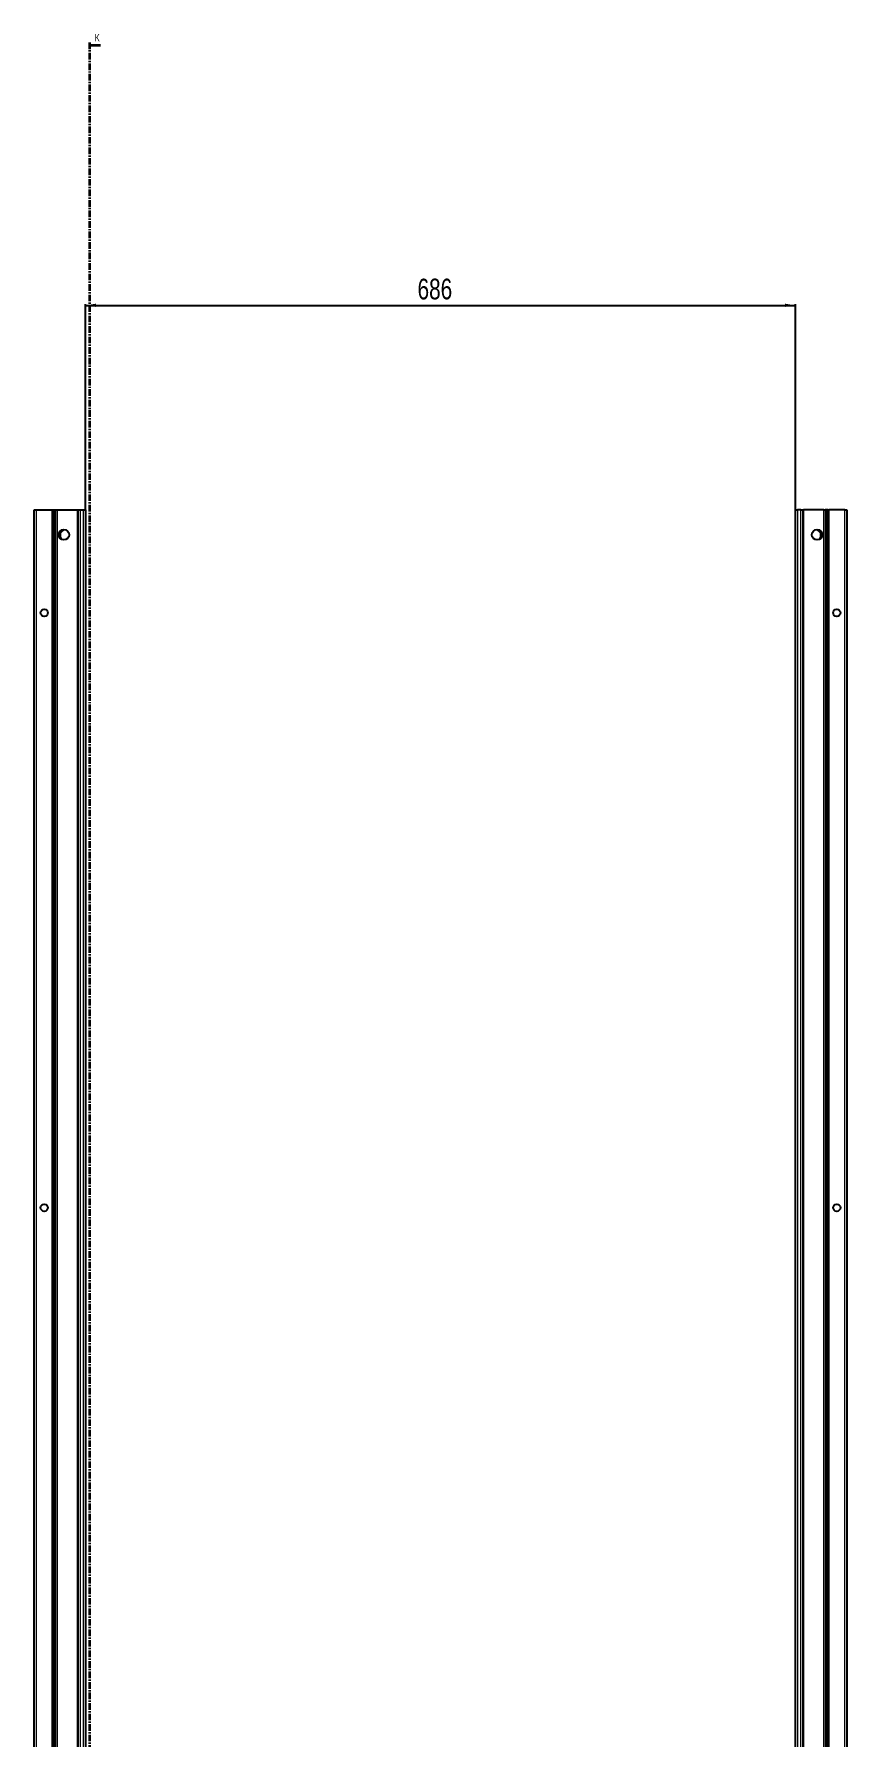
# Model space of a CAD drawing. Header units: millimetres. Extents: x -250 to 6025, y -2047 to 1453.
# Drawn here: x 2463 to 3249, y -294 to 1353 of the extents above; entities that cross this region are included whole.
import ezdxf

# ---------------------------------------------------------------- set-up
doc = ezdxf.new("R2010")
doc.units = ezdxf.units.MM
doc.linetypes.add('CENTER', pattern=[10.16, 6.35, -1.27, 1.27, -1.27])
doc.layers.add('FORMAT', color=7, linetype='Continuous')
doc.styles.add('SLDTEXTSTYLE0', font='TXT', dxfattribs={"width": 0.75})
doc.dimstyles.new('SLDDIMSTYLE0', dxfattribs={"dimtxt": 20, "dimasz": 10, "dimexe": 0, "dimexo": 0.0625, "dimgap": 5, "dimtad": 2, "dimdec": 1, "dimrnd": 1e-09, "dimzin": 12, "dimdsep": 46, "dimtxsty": 'SLDTEXTSTYLE0', "dimsah": 1, "dimcen": 0.09, "dimadec": 0, "dimazin": 3, "dimtfac": 1, "dimtofl": 0, "dimtmove": 0, "dimatfit": 3, "dimfxl": 0, "dimfrac": 2, "dimtolj": 1, "dimtzin": 12, "dimarcsym": 0})

# ---------------------------------------------------------------- blocks, each defined once
blk = doc.blocks.new('_D_4')
at = {"layer": 'FORMAT'}
for p, q in [((2512.9, 892.8), (2512.9, 1091.5)), ((2512.9, 1090.5), (3198.9, 1090.5)), ((3198.9, 892.8), (3198.9, 1091.5))]:
    blk.add_line(p, q, dxfattribs=at)
for points in [[(2512.9, 1090.5), (2522.9, 1089), (2522.9, 1092.1)], [(3198.9, 1090.5), (3188.9, 1092.1), (3188.9, 1089)]]:
    blk.add_solid(points, dxfattribs=at)
at = {"layer": 'FORMAT', "insert": (2833.7, 1116.3), "char_height": 20, "attachment_point": 1, "style": 'SLDTEXTSTYLE0'}
blk.add_mtext('686', dxfattribs=at)

msp = doc.modelspace()

# ---------------------------------------------------------------- linework, layer by layer
at = {"color": 7, "linetype": 'CENTER', "lineweight": 35}
msp.add_line((2516.6, 1344.64), (2516.6, -1258.12), dxfattribs=at)
at = {"color": 7, "linetype": 'Continuous', "lineweight": 35}
msp.add_line((2527.24, 1341.64), (2516.6, 1341.64), dxfattribs=at)
at = {"color": 7, "linetype": 'Continuous', "lineweight": 25}
for p, q in [((2463.17, -1006.24), (2463.17, 892.76)), ((2463.17, 892.76), (2465.17, 892.76)), ((2465.17, 892.76), (2480.52, 892.76)), ((2480.52, 892.76), (2481.17, 892.76)), ((2481.17, 869.01), (2481.17, 892.76)), ((2481.17, 892.76), (2481.76, 892.76)), ((2481.76, 892.76), (2482.96, 892.76)), ((2482.96, 892.76), (2482.96, -1006.24)), ((2482.96, 892.76), (2483, 892.76)), ((2483, 892.76), (2483, -1006.24)), ((2483, 892.76), (2484.2, 892.76)), ((2484.2, 892.76), (2485.62, 892.76)), ((2485.62, 892.76), (2505.02, 892.76)), ((2505.02, 892.76), (2505.67, 892.76)), ((2505.67, -1006.24), (2505.67, 892.76)), ((2505.67, 892.76), (2507.67, 892.76)), ((2507.67, 892.76), (2510.87, 892.76)), ((2510.87, 892.76), (2512.87, 892.76)), ((2512.87, 892.76), (2512.87, -1006.24)), ((3198.87, -1006.24), (3198.87, 892.76)), ((3198.87, 892.76), (3200.87, 892.76)), ((3204.07, 892.76), (3200.87, 892.76)), ((3204.07, 892.76), (3206.07, 892.76)), ((3206.07, 892.76), (3206.07, -1006.24)), ((3206.07, 892.76), (3206.72, 892.76)), ((3226.12, 892.76), (3206.72, 892.76)), ((3226.12, 892.76), (3227.54, 892.76)), ((3228.74, 892.76), (3227.54, 892.76)), ((3228.74, -1006.24), (3228.74, 892.76)), ((3228.78, 892.76), (3228.74, 892.76)), ((3228.78, -1006.24), (3228.78, 892.76)), ((3229.98, 892.76), (3228.78, 892.76)), ((3229.98, 892.76), (3230.57, 892.76)), ((3230.57, 892.76), (3230.57, 869.01)), ((3230.57, 892.76), (3231.22, 892.76)), ((3246.57, 892.76), (3231.22, 892.76)), ((3246.57, 892.76), (3248.57, 892.76)), ((3248.57, 892.76), (3248.57, -1006.24)), ((2491.22, 873.28), (2491.22, 873.69)), ((3220.52, 873.69), (3220.52, 873.28)), ((2481.23, 868.9), (2481.17, 869.01)), ((2481.17, 869.01), (2481.17, 867.51)), ((2481.17, 867.51), (2481.23, 867.61)), ((2481.17, 819.01), (2481.17, 867.51)), ((2481.23, 867.61), (2481.23, 868.9)), ((3230.57, 869.01), (3230.51, 868.9)), ((3230.51, 868.9), (3230.51, 867.61)), ((3230.51, 867.61), (3230.57, 867.51)), ((3230.57, 867.51), (3230.57, 869.01)), ((3230.57, 867.51), (3230.57, 819.01)), ((2481.23, 818.9), (2481.17, 819.01)), ((2481.17, 819.01), (2481.17, 817.51)), ((2481.17, 817.51), (2481.23, 817.61)), ((2481.17, 769.01), (2481.17, 817.51)), ((2481.23, 817.61), (2481.23, 818.9)), ((3230.57, 819.01), (3230.51, 818.9)), ((3230.51, 818.9), (3230.51, 817.61)), ((3230.51, 817.61), (3230.57, 817.51)), ((3230.57, 817.51), (3230.57, 819.01)), ((3230.57, 817.51), (3230.57, 769.01)), ((2481.23, 768.9), (2481.17, 769.01)), ((2481.17, 769.01), (2481.17, 767.51)), ((2481.17, 767.51), (2481.23, 767.61)), ((2481.17, 719.01), (2481.17, 767.51)), ((2481.23, 767.61), (2481.23, 768.9)), ((3230.57, 769.01), (3230.51, 768.9)), ((3230.51, 768.9), (3230.51, 767.61)), ((3230.51, 767.61), (3230.57, 767.51)), ((3230.57, 767.51), (3230.57, 769.01)), ((3230.57, 767.51), (3230.57, 719.01)), ((2481.23, 718.9), (2481.17, 719.01)), ((2481.17, 719.01), (2481.17, 717.51)), ((2481.17, 717.51), (2481.23, 717.61)), ((2481.17, 669.01), (2481.17, 717.51)), ((2481.23, 717.61), (2481.23, 718.9)), ((3230.57, 719.01), (3230.51, 718.9)), ((3230.51, 718.9), (3230.51, 717.61)), ((3230.51, 717.61), (3230.57, 717.51)), ((3230.57, 717.51), (3230.57, 719.01)), ((3230.57, 717.51), (3230.57, 669.01)), ((2481.23, 668.9), (2481.17, 669.01)), ((2481.17, 669.01), (2481.17, 667.51)), ((2481.17, 667.51), (2481.23, 667.61)), ((2481.17, 619.01), (2481.17, 667.51)), ((2481.23, 667.61), (2481.23, 668.9)), ((3230.57, 669.01), (3230.51, 668.9)), ((3230.51, 668.9), (3230.51, 667.61)), ((3230.51, 667.61), (3230.57, 667.51)), ((3230.57, 667.51), (3230.57, 669.01)), ((3230.57, 667.51), (3230.57, 619.01)), ((2481.23, 618.9), (2481.17, 619.01)), ((2481.17, 619.01), (2481.17, 617.51)), ((2481.17, 617.51), (2481.23, 617.61)), ((2481.17, 569.01), (2481.17, 617.51)), ((2481.23, 617.61), (2481.23, 618.9)), ((3230.57, 619.01), (3230.51, 618.9)), ((3230.51, 618.9), (3230.51, 617.61)), ((3230.51, 617.61), (3230.57, 617.51)), ((3230.57, 617.51), (3230.57, 619.01)), ((3230.57, 617.51), (3230.57, 569.01)), ((2481.23, 568.9), (2481.17, 569.01)), ((2481.17, 569.01), (2481.17, 567.51)), ((2481.17, 567.51), (2481.23, 567.61)), ((2481.17, 519.01), (2481.17, 567.51)), ((2481.23, 567.61), (2481.23, 568.9)), ((3230.57, 569.01), (3230.51, 568.9)), ((3230.51, 568.9), (3230.51, 567.61)), ((3230.51, 567.61), (3230.57, 567.51)), ((3230.57, 567.51), (3230.57, 569.01)), ((3230.57, 567.51), (3230.57, 519.01)), ((2481.23, 518.9), (2481.17, 519.01)), ((2481.17, 519.01), (2481.17, 517.51)), ((2481.17, 517.51), (2481.23, 517.61)), ((2481.17, 469.01), (2481.17, 517.51)), ((2481.23, 517.61), (2481.23, 518.9)), ((3230.57, 519.01), (3230.51, 518.9)), ((3230.51, 518.9), (3230.51, 517.61)), ((3230.51, 517.61), (3230.57, 517.51)), ((3230.57, 517.51), (3230.57, 519.01)), ((3230.57, 517.51), (3230.57, 469.01)), ((2481.23, 468.9), (2481.17, 469.01)), ((2481.17, 469.01), (2481.17, 467.51)), ((2481.17, 467.51), (2481.23, 467.61)), ((2481.17, 419.01), (2481.17, 467.51)), ((2481.23, 467.61), (2481.23, 468.9)), ((3230.57, 469.01), (3230.51, 468.9)), ((3230.51, 468.9), (3230.51, 467.61)), ((3230.51, 467.61), (3230.57, 467.51)), ((3230.57, 467.51), (3230.57, 469.01)), ((3230.57, 467.51), (3230.57, 419.01)), ((2481.23, 418.9), (2481.17, 419.01)), ((2481.17, 419.01), (2481.17, 417.51)), ((2481.17, 417.51), (2481.23, 417.61)), ((2481.17, 369.01), (2481.17, 417.51)), ((2481.23, 417.61), (2481.23, 418.9)), ((3230.57, 419.01), (3230.51, 418.9)), ((3230.51, 418.9), (3230.51, 417.61)), ((3230.51, 417.61), (3230.57, 417.51)), ((3230.57, 417.51), (3230.57, 419.01)), ((3230.57, 417.51), (3230.57, 369.01)), ((2481.23, 368.9), (2481.17, 369.01)), ((2481.17, 369.01), (2481.17, 367.51)), ((2481.17, 367.51), (2481.23, 367.61)), ((2481.17, 319.01), (2481.17, 367.51)), ((2481.23, 367.61), (2481.23, 368.9)), ((3230.57, 369.01), (3230.51, 368.9)), ((3230.51, 368.9), (3230.51, 367.61)), ((3230.51, 367.61), (3230.57, 367.51)), ((3230.57, 367.51), (3230.57, 369.01)), ((3230.57, 367.51), (3230.57, 319.01)), ((2481.23, 318.9), (2481.17, 319.01)), ((2481.17, 319.01), (2481.17, 317.51)), ((2481.17, 317.51), (2481.23, 317.61)), ((2481.17, 269.01), (2481.17, 317.51)), ((2481.23, 317.61), (2481.23, 318.9)), ((3230.57, 319.01), (3230.51, 318.9)), ((3230.51, 318.9), (3230.51, 317.61)), ((3230.51, 317.61), (3230.57, 317.51)), ((3230.57, 317.51), (3230.57, 319.01)), ((3230.57, 317.51), (3230.57, 269.01)), ((2481.23, 268.9), (2481.17, 269.01)), ((2481.17, 269.01), (2481.17, 267.51)), ((2481.17, 267.51), (2481.23, 267.61)), ((2481.17, 219.01), (2481.17, 267.51)), ((2481.23, 267.61), (2481.23, 268.9)), ((3230.57, 269.01), (3230.51, 268.9)), ((3230.51, 268.9), (3230.51, 267.61)), ((3230.51, 267.61), (3230.57, 267.51)), ((3230.57, 267.51), (3230.57, 269.01)), ((3230.57, 267.51), (3230.57, 219.01)), ((2481.23, 218.9), (2481.17, 219.01)), ((2481.17, 219.01), (2481.17, 217.51)), ((2481.17, 217.51), (2481.23, 217.61)), ((2481.17, 169.01), (2481.17, 217.51)), ((2481.23, 217.61), (2481.23, 218.9)), ((3230.57, 219.01), (3230.51, 218.9)), ((3230.51, 218.9), (3230.51, 217.61)), ((3230.51, 217.61), (3230.57, 217.51)), ((3230.57, 217.51), (3230.57, 219.01)), ((3230.57, 217.51), (3230.57, 169.01)), ((2481.23, 168.9), (2481.17, 169.01)), ((2481.17, 169.01), (2481.17, 167.51)), ((2481.17, 167.51), (2481.23, 167.61)), ((2481.17, 119.01), (2481.17, 167.51)), ((2481.23, 167.61), (2481.23, 168.9)), ((3230.57, 169.01), (3230.51, 168.9)), ((3230.51, 168.9), (3230.51, 167.61)), ((3230.51, 167.61), (3230.57, 167.51)), ((3230.57, 167.51), (3230.57, 169.01)), ((3230.57, 167.51), (3230.57, 119.01)), ((2481.23, 118.9), (2481.17, 119.01)), ((2481.17, 119.01), (2481.17, 117.51)), ((2481.17, 117.51), (2481.23, 117.61)), ((2481.17, 69.01), (2481.17, 117.51)), ((2481.23, 117.61), (2481.23, 118.9)), ((3230.57, 119.01), (3230.51, 118.9)), ((3230.51, 118.9), (3230.51, 117.61)), ((3230.51, 117.61), (3230.57, 117.51)), ((3230.57, 117.51), (3230.57, 119.01)), ((3230.57, 117.51), (3230.57, 69.01)), ((2481.23, 68.9), (2481.17, 69.01)), ((2481.17, 69.01), (2481.17, 67.51)), ((2481.17, 67.51), (2481.23, 67.61)), ((2481.17, 19.01), (2481.17, 67.51)), ((2481.23, 67.61), (2481.23, 68.9)), ((3230.57, 69.01), (3230.51, 68.9)), ((3230.51, 68.9), (3230.51, 67.61)), ((3230.51, 67.61), (3230.57, 67.51)), ((3230.57, 67.51), (3230.57, 69.01)), ((3230.57, 67.51), (3230.57, 19.01)), ((2481.23, 18.9), (2481.17, 19.01)), ((2481.17, 19.01), (2481.17, 17.51)), ((2481.17, 17.51), (2481.23, 17.61)), ((2481.17, -30.99), (2481.17, 17.51)), ((2481.23, 17.61), (2481.23, 18.9)), ((3230.57, 19.01), (3230.51, 18.9)), ((3230.51, 18.9), (3230.51, 17.61)), ((3230.51, 17.61), (3230.57, 17.51)), ((3230.57, 17.51), (3230.57, 19.01)), ((3230.57, 17.51), (3230.57, -30.99)), ((2481.23, -31.1), (2481.17, -30.99)), ((2481.17, -30.99), (2481.17, -32.49)), ((2481.17, -32.49), (2481.23, -32.39)), ((2481.17, -80.99), (2481.17, -32.49)), ((2481.23, -32.39), (2481.23, -31.1)), ((3230.57, -30.99), (3230.51, -31.1)), ((3230.51, -31.1), (3230.51, -32.39)), ((3230.51, -32.39), (3230.57, -32.49)), ((3230.57, -32.49), (3230.57, -30.99)), ((3230.57, -32.49), (3230.57, -80.99)), ((2481.23, -81.1), (2481.17, -80.99)), ((2481.17, -80.99), (2481.17, -82.49)), ((2481.23, -82.39), (2481.23, -81.1)), ((3230.57, -80.99), (3230.51, -81.1)), ((3230.51, -81.1), (3230.51, -82.39)), ((3230.57, -82.49), (3230.57, -80.99)), ((2481.17, -82.49), (2481.23, -82.39)), ((2481.17, -130.99), (2481.17, -82.49)), ((3230.51, -82.39), (3230.57, -82.49)), ((3230.57, -82.49), (3230.57, -130.99)), ((2481.23, -131.1), (2481.17, -130.99)), ((2481.17, -130.99), (2481.17, -132.49)), ((2481.23, -132.39), (2481.23, -131.1)), ((3230.57, -130.99), (3230.51, -131.1)), ((3230.51, -131.1), (3230.51, -132.39)), ((3230.57, -132.49), (3230.57, -130.99)), ((2481.17, -132.49), (2481.23, -132.39)), ((2481.17, -180.99), (2481.17, -132.49)), ((3230.51, -132.39), (3230.57, -132.49)), ((3230.57, -132.49), (3230.57, -180.99)), ((2481.23, -181.1), (2481.17, -180.99)), ((2481.17, -180.99), (2481.17, -182.49)), ((2481.23, -182.39), (2481.23, -181.1)), ((3230.57, -180.99), (3230.51, -181.1)), ((3230.51, -181.1), (3230.51, -182.39)), ((3230.57, -182.49), (3230.57, -180.99)), ((2481.17, -182.49), (2481.23, -182.39)), ((2481.17, -230.99), (2481.17, -182.49)), ((3230.51, -182.39), (3230.57, -182.49)), ((3230.57, -182.49), (3230.57, -230.99)), ((2481.23, -231.1), (2481.17, -230.99)), ((2481.17, -230.99), (2481.17, -232.49)), ((2481.17, -232.49), (2481.23, -232.39)), ((2481.17, -280.99), (2481.17, -232.49)), ((2481.23, -232.39), (2481.23, -231.1)), ((3230.57, -230.99), (3230.51, -231.1)), ((3230.51, -231.1), (3230.51, -232.39)), ((3230.51, -232.39), (3230.57, -232.49)), ((3230.57, -232.49), (3230.57, -230.99)), ((3230.57, -232.49), (3230.57, -280.99)), ((2481.23, -281.1), (2481.17, -280.99)), ((2481.17, -280.99), (2481.17, -282.49)), ((2481.17, -282.49), (2481.23, -282.39)), ((2481.17, -330.99), (2481.17, -282.49)), ((2481.23, -282.39), (2481.23, -281.1)), ((3230.57, -280.99), (3230.51, -281.1)), ((3230.51, -281.1), (3230.51, -282.39)), ((3230.51, -282.39), (3230.57, -282.49)), ((3230.57, -282.49), (3230.57, -280.99)), ((3230.57, -282.49), (3230.57, -330.99))]:
    msp.add_line(p, q, dxfattribs=at)
at = {"color": 8, "linetype": 'Continuous', "lineweight": 18}
for p, q in [((2465.17, 892.76), (2465.17, -1006.24)), ((2480.52, -1006.24), (2480.52, 892.76)), ((2481.76, 892.76), (2481.76, -1006.24)), ((2484.2, -1006.24), (2484.2, 892.76)), ((2485.62, 892.76), (2485.62, -1006.24)), ((2505.02, -1006.24), (2505.02, 892.76)), ((2507.67, 892.76), (2507.67, -1006.24)), ((2510.87, -1006.24), (2510.87, 892.76)), ((3200.87, 892.76), (3200.87, -1006.24)), ((3204.07, -1006.24), (3204.07, 892.76)), ((3206.72, 892.76), (3206.72, -1006.24)), ((3226.12, -1006.24), (3226.12, 892.76)), ((3227.54, 892.76), (3227.54, -1006.24)), ((3229.98, -1006.24), (3229.98, 892.76)), ((3231.22, 892.76), (3231.22, -1006.24)), ((3246.57, -1006.24), (3246.57, 892.76))]:
    msp.add_line(p, q, dxfattribs=at)
at = {"color": 7, "linetype": 'Continuous', "lineweight": 25}
for centre, radius in [((2492.02, 868.76), 5), ((3219.72, 868.76), 5), ((2473.02, 793.26), 3.5), ((3238.72, 793.26), 3.5), ((2473.02, 218.26), 3.5), ((3238.72, 218.26), 3.5)]:
    msp.add_circle(centre, radius, dxfattribs=at)
for centre, radius, start, end in [((2490.72, 873.28), 0.5, 299.14074, 0), ((3221.02, 873.28), 0.5, 180, 240.85926), ((2493.52, 868.26), 5.25, 119.14074, 233.81086), ((3218.22, 868.26), 5.25, 306.18889, 60.85926)]:
    msp.add_arc(centre, radius, start, end, dxfattribs=at)
at = {"color": 7, "linetype": 'Continuous', "lineweight": 35}
msp.add_solid([(2516.6, 1341.64), (2523.6, 1340.52), (2523.6, 1342.76)], dxfattribs=at)

# ---------------------------------------------------------------- texts
at = {"color": 7, "linetype": 'Continuous', "insert": (2521.77, 1352.73), "char_height": 7, "attachment_point": 1, "style": 'SLDTEXTSTYLE0'}
msp.add_mtext('K', dxfattribs=at)

# ---------------------------------------------------------------- dimensions: what is measured, and where the dimension line sits
at = {"layer": 'FORMAT'}
dim = msp.add_linear_dim(base=(3198.87, 1090.55), p1=(2512.87, 892.76), p2=(3198.87, 892.76), angle=0, dimstyle='SLDDIMSTYLE0', dxfattribs=at)
dim.commit()
dim.dimension.update_dxf_attribs({"geometry": '_D_4', "text_midpoint": (2855.87, 1090.55), "dimtype": 160})

doc.saveas('drawing.dxf')
